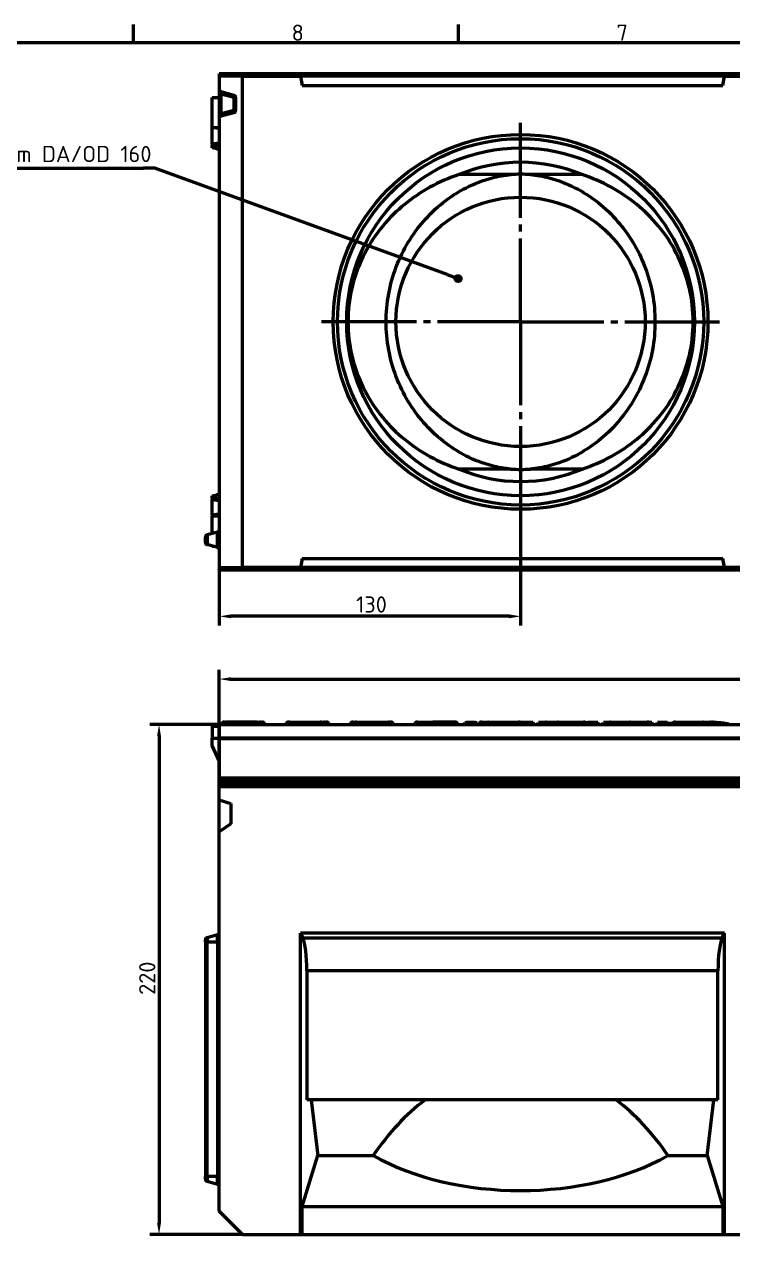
# Model space of a CAD drawing. Header units: millimetres. Extents: x 0 to 2219, y -32 to 1188.
# Drawn here: x 514 to 819, y 627 to 1156 of the extents above; entities that cross this region are included whole.
import ezdxf

# ---------------------------------------------------------------- set-up
doc = ezdxf.new("R2010")
doc.units = ezdxf.units.MM
doc.header["$LTSCALE"] = 2
doc.layers.get('0').update_dxf_attribs({"lineweight": 50})
doc.layers.get('Defpoints').update_dxf_attribs({"lineweight": 50})
for name, color, linetype, lineweight in [('Bemaßung (ISO)', 7, 'Continuous', 50), ('Mittelpunktmarkierung (ISO)', 7, 'Continuous', 50), ('Rahmen (ISO)', 7, 'Continuous', 50), ('Sichtbar (ISO)', 7, 'Continuous', 50), ('Sichtbar schmal (ISO)', 7, 'Continuous', 50), ('Symbol (ISO)', 7, 'Continuous', 50)]:
    doc.layers.add(name, color=color, linetype=linetype, lineweight=lineweight)
doc.styles.add('Notiztext (DIN)', font='isocpeur.ttf')
doc.styles.add('TXT 3_5', font='isocpeur.ttf')
doc.dimstyles.new('Anrin Standard (DIN)', dxfattribs={"dimscale": 2, "dimtxt": 3.5, "dimasz": 2.5, "dimexe": 2, "dimexo": 0, "dimgap": 0.8, "dimtad": 1, "dimrnd": 1e-08, "dimtxsty": 'TXT 3_5', "dimcen": 0.09, "dimdle": 10, "dimclrd": 256, "dimclre": 256, "dimclrt": 256, "dimadec": 0, "dimazin": 2, "dimtfac": 0.714286, "dimtmove": 0, "dimatfit": 3, "dimfxl": 1, "dimtolj": 1, "dimlwd": -1, "dimlwe": -1, "dimarcsym": 0})

# ---------------------------------------------------------------- blocks, each defined once
blk = doc.blocks.new('Ränder Standardrahmen')
at = {"layer": 'Rahmen (ISO)'}
for p, q in [((280.33, 574), (280.33, 577.9)), ((350.42, 574), (350.42, 577.9))]:
    blk.add_line(p, q, dxfattribs=at)
at = {"layer": 'Rahmen (ISO)', "flags": 128}
blk.add_lwpolyline([(20, 20), (20, 574), (821, 574), (821, 20), (20, 20)], dxfattribs=at)
at = {"layer": 'Rahmen (ISO)', "char_height": 3.5, "attachment_point": 7, "style": 'Notiztext (DIN)'}
for s, insert in [('8', (314.45, 574.4)), ('7', (384.53, 574.4))]:
    blk.add_mtext(s, dxfattribs=dict(at, insert=insert))
blk = doc.blocks.new('*D30')
at = {"layer": 'Bemaßung (ISO)', "transparency": 16777216}
for p, q in [((727.68, 941.75), (727.68, 896.59)), ((597.68, 921.59), (597.68, 896.59)), ((722.68, 900.59), (602.68, 900.59))]:
    blk.add_line(p, q, dxfattribs=at)
for points in [[(602.68, 901.42), (602.68, 899.75), (597.68, 900.59)], [(722.68, 901.42), (722.68, 899.75), (727.68, 900.59)]]:
    blk.add_solid(points, dxfattribs=at)
at = {"layer": 'Defpoints', "color": 0, "transparency": 16777216}
for p in [(727.68, 941.75), (597.68, 921.59), (597.68, 900.59)]:
    blk.add_point(p, dxfattribs=at)
at = {"layer": 'Bemaßung (ISO)', "transparency": 16777216, "insert": (656.75, 909.19), "char_height": 7, "attachment_point": 1, "style": 'TXT 3_5'}
blk.add_mtext('\\A1;130', dxfattribs=at)
blk = doc.blocks.new('*D31')
at = {"layer": 'Bemaßung (ISO)', "transparency": 16777216}
for p, q in [((597.68, 807.69), (597.68, 877.51)), ((602.68, 873.51), (1592.68, 873.51)), ((1597.68, 807.69), (1597.68, 877.51))]:
    blk.add_line(p, q, dxfattribs=at)
for points in [[(602.68, 874.35), (602.68, 872.68), (597.68, 873.51)], [(1592.68, 874.35), (1592.68, 872.68), (1597.68, 873.51)]]:
    blk.add_solid(points, dxfattribs=at)
at = {"layer": 'Defpoints', "color": 0, "transparency": 16777216}
for p in [(1597.68, 873.51), (597.68, 807.69), (1597.68, 807.69)]:
    blk.add_point(p, dxfattribs=at)
at = {"layer": 'Bemaßung (ISO)', "transparency": 16777216, "insert": (1089.26, 882.11), "char_height": 7, "attachment_point": 1, "style": 'TXT 3_5'}
blk.add_mtext('\\A1;1000', dxfattribs=at)
blk = doc.blocks.new('Führungslinientext1')
at = {"layer": 'Symbol (ISO)'}
h = blk.add_hatch(color=256, dxfattribs=at)
edge = h.paths.add_edge_path(flags=0)
edge.add_arc((350.35, 523.11), 0.625, 0, 360)
for p, q in [((240.12, 546.94), (282.46, 546.94)), ((284.96, 546.94), (282.46, 546.94)), ((348, 523.97), (284.96, 546.94)), ((348, 523.97), (349.76, 523.33))]:
    blk.add_line(p, q, dxfattribs=at)
blk.add_circle((350.35, 523.11), 0.625, dxfattribs=at)
at = {"layer": 'Symbol (ISO)', "insert": (240.43, 548.23), "char_height": 3.5, "attachment_point": 7, "style": 'Notiztext (DIN)'}
blk.add_mtext('Vorform DA/OD 160', dxfattribs=at)
blk = doc.blocks.new('*D39')
at = {"layer": 'Bemaßung (ISO)', "transparency": 16777216}
for p, q in [((597.68, 854), (567.68, 854)), ((571.68, 849), (571.68, 639)), ((607.68, 634), (567.68, 634))]:
    blk.add_line(p, q, dxfattribs=at)
for points in [[(570.85, 849), (572.51, 849), (571.68, 854)], [(570.85, 639), (572.51, 639), (571.68, 634)]]:
    blk.add_solid(points, dxfattribs=at)
at = {"layer": 'Defpoints', "color": 0, "transparency": 16777216}
for p in [(597.68, 854), (571.68, 634), (607.68, 634)]:
    blk.add_point(p, dxfattribs=at)
at = {"layer": 'Bemaßung (ISO)', "transparency": 16777216, "insert": (563.08, 737.33), "char_height": 7, "attachment_point": 1, "rotation": 90, "style": 'TXT 3_5'}
blk.add_mtext('\\A1;220', dxfattribs=at)

msp = doc.modelspace()

# ---------------------------------------------------------------- linework, layer by layer
at = {"layer": 'Mittelpunktmarkierung (ISO)', "linetype": 'Continuous'}
for p, q in [((727.6788, 1072.5047), (727.6788, 1113.4234)), ((727.6788, 1066.5047), (727.6788, 1069.5047)), ((727.6788, 1027.5861), (727.6788, 1063.5047)), ((682.7602, 1027.5861), (641.8416, 1027.5861)), ((688.7602, 1027.5861), (685.7602, 1027.5861)), ((727.6788, 1027.5861), (691.7602, 1027.5861)), ((727.6788, 1027.5861), (763.5974, 1027.5861)), ((727.6788, 1027.5861), (727.6788, 991.6675)), ((766.5974, 1027.5861), (769.5974, 1027.5861)), ((772.5974, 1027.5861), (813.5161, 1027.5861)), ((727.6788, 988.6675), (727.6788, 985.6675)), ((727.6788, 982.6675), (727.6788, 941.7488))]:
    msp.add_line(p, q, dxfattribs=at)
at = {"layer": 'Sichtbar (ISO)'}
for p, q in [((597.6788, 1134.4397), (597.6788, 1134.5861)), ((1097.6788, 1134.5861), (597.6788, 1134.5861)), ((597.6788, 1134.4397), (597.6788, 1133.5861)), ((597.6788, 1133.5861), (597.6788, 1127.8534)), ((607.6788, 1133.5861), (597.6788, 1133.5861)), ((607.6788, 921.5861), (607.6788, 1133.5861)), ((607.6788, 1133.5861), (632.6788, 1133.5861)), ((815.6788, 1133.5861), (632.6788, 1133.5861)), ((632.6788, 1133.5861), (633.3841, 1129.5861)), ((814.9735, 1129.5861), (815.6788, 1133.5861)), ((815.6788, 1133.5861), (839.6788, 1133.5861)), ((597.6788, 1127.8534), (597.6788, 1125.9216)), ((598.42, 1126.8875), (603.9376, 1125.4091)), ((633.3841, 1129.5861), (814.9735, 1129.5861)), ((594.572, 1124.3861), (597.6788, 1124.3861)), ((594.572, 1111.4317), (594.572, 1124.3861)), ((597.6788, 1125.9216), (597.6788, 1117.2506)), ((604.6788, 1124.4431), (604.6788, 1118.7291)), ((597.6788, 1117.2506), (597.6788, 1115.3188)), ((603.9376, 1117.7632), (598.42, 1116.2847)), ((594.572, 1111.4317), (597.6788, 1111.4317)), ((594.572, 1111.2712), (594.572, 1111.4317)), ((597.6788, 1110.9252), (594.572, 1111.2712)), ((594.572, 1104.2404), (594.572, 1111.2712)), ((597.6788, 1115.3188), (597.6788, 921.5861)), ((594.572, 1104.2404), (594.572, 1103.6907)), ((594.572, 1103.5904), (594.572, 1103.6907)), ((594.572, 1102.5705), (594.572, 1103.5904)), ((597.6788, 1103.5904), (594.572, 1103.5904)), ((723.4667, 1091.0841), (701.12, 1091.0841)), ((754.2376, 1091.0841), (731.8909, 1091.0841)), ((723.4667, 964.0881), (701.12, 964.0881)), ((754.2376, 964.0881), (731.8909, 964.0881)), ((594.572, 951.5819), (594.572, 952.6018)), ((594.572, 951.4815), (594.572, 951.5819)), ((594.572, 951.5819), (597.6788, 951.5819)), ((594.572, 951.4815), (594.572, 950.9318)), ((594.572, 944.3906), (594.572, 950.9318)), ((594.572, 944.3906), (594.572, 943.8409)), ((594.572, 943.7406), (594.572, 943.8409)), ((594.572, 936.2536), (594.572, 943.7406)), ((597.6788, 943.7406), (594.572, 943.7406)), ((596.9376, 936.8875), (592.42, 935.677)), ((591.6788, 932.4611), (591.6788, 934.7111)), ((596.9376, 930.2847), (592.42, 931.4952)), ((594.572, 930.7861), (594.572, 930.9186)), ((594.572, 930.7861), (595.0664, 930.7861)), ((633.3841, 925.5861), (632.6788, 921.5861)), ((633.3841, 925.5861), (814.9735, 925.5861)), ((815.6788, 921.5861), (814.9735, 925.5861)), ((597.6788, 921.5861), (597.6788, 920.7326)), ((597.6788, 921.5861), (607.6788, 921.5861)), ((597.6788, 920.5861), (597.6788, 920.7326)), ((597.6788, 920.5861), (1097.6788, 920.5861)), ((632.6788, 921.5861), (607.6788, 921.5861)), ((815.6788, 921.5861), (632.6788, 921.5861)), ((839.6788, 921.5861), (815.6788, 921.5861)), ((594.572, 853.9986), (594.572, 853.0858)), ((597.6788, 853.9986), (594.572, 853.9986)), ((594.572, 853.0858), (594.572, 847.9986)), ((597.6788, 853.9986), (597.6788, 848.0756)), ((597.6788, 853.9986), (1097.6788, 853.9986)), ((599.9179, 854.9986), (600.536, 854.9986)), ((613.9761, 854.9986), (600.536, 854.9986)), ((613.9761, 854.9986), (614.9874, 854.9986)), ((614.9874, 854.9986), (616.0039, 854.9986)), ((627.6957, 854.9986), (628.0848, 854.9986)), ((628.0848, 854.9986), (641.2498, 854.9986)), ((641.2498, 854.9986), (642.7651, 854.9986)), ((642.7651, 854.9986), (643.7817, 854.9986)), ((655.4735, 854.9986), (656.9065, 854.9986)), ((656.9065, 854.9986), (670.5397, 854.9986)), ((670.5397, 854.9986), (670.5429, 854.9986)), ((670.5429, 854.9986), (671.5595, 854.9986)), ((683.2513, 854.9986), (689.8577, 854.9986)), ((699.2542, 854.9986), (689.8577, 854.9986)), ((699.2542, 854.9986), (699.3372, 854.9986)), ((703.6155, 854.6375), (703.3822, 853.9986)), ((708.8856, 854.6375), (709.1189, 853.9986)), ((710.9694, 853.9986), (711.2812, 854.8294)), ((711.029, 854.9986), (713.8553, 854.9986)), ((716.5532, 854.8294), (711.2812, 854.8294)), ((713.8553, 854.9986), (726.8265, 854.9986)), ((716.865, 853.9986), (716.5532, 854.8294)), ((718.6361, 853.9986), (718.9478, 854.8294)), ((720.0998, 854.8294), (718.9478, 854.8294)), ((722.5573, 854.6455), (720.0998, 854.8294)), ((720.2289, 853.9986), (720.0998, 854.8294)), ((722.8912, 853.9986), (722.5573, 854.6455)), ((726.8265, 854.9986), (727.115, 854.9986)), ((727.4576, 853.9986), (727.7693, 854.8294)), ((733.0414, 854.8294), (727.7693, 854.8294)), ((733.3532, 853.9986), (733.0414, 854.8294)), ((735.1242, 853.9986), (735.436, 854.8294)), ((738.322, 854.8294), (735.436, 854.8294)), ((738.8068, 854.9986), (744.0267, 854.9986)), ((740.7072, 854.6557), (740.9471, 853.9986)), ((744.0267, 854.9986), (754.8919, 854.9986)), ((746.4576, 853.9986), (746.7693, 854.8294)), ((751.0414, 854.8294), (746.7693, 854.8294)), ((751.3532, 853.9986), (751.0414, 854.8294)), ((756.5561, 854.8294), (751.1921, 854.4279)), ((754.8919, 854.9986), (754.8928, 854.9986)), ((756.427, 853.9986), (756.5561, 854.8294)), ((761.0414, 854.8294), (756.5561, 854.8294)), ((761.3532, 853.9986), (761.0414, 854.8294)), ((763.1242, 853.9986), (763.436, 854.8294)), ((767.7081, 854.8294), (763.436, 854.8294)), ((766.5846, 854.9986), (775.1094, 854.9986)), ((768.0198, 853.9986), (767.7081, 854.8294)), ((775.1094, 854.9986), (782.3151, 854.9986)), ((784.3747, 854.8294), (776.7387, 854.8294)), ((782.3151, 854.9986), (782.6706, 854.9986)), ((784.6865, 853.9986), (784.3747, 854.8294)), ((786.4576, 853.9986), (786.7693, 854.8294)), ((791.0414, 854.8294), (786.7693, 854.8294)), ((791.3532, 853.9986), (791.0414, 854.8294)), ((796.5561, 854.8294), (791.1921, 854.4279)), ((794.3624, 854.9986), (806.6285, 854.9986)), ((796.427, 853.9986), (796.5561, 854.8294)), ((801.0414, 854.8294), (796.5561, 854.8294)), ((801.3532, 853.9986), (801.0414, 854.8294)), ((803.1242, 853.9986), (803.436, 854.8294)), ((807.4819, 854.8294), (803.436, 854.8294)), ((806.6285, 854.9986), (809.4318, 854.9986)), ((809.4318, 854.9986), (810.4484, 854.9986)), ((817.4831, 854.1353), (815.2465, 854.4702)), ((817.5617, 853.9986), (817.4831, 854.1353)), ((594.572, 844.9361), (594.572, 847.9986)), ((594.572, 847.9986), (597.6788, 847.9986)), ((597.6788, 847.9175), (597.6788, 848.0756)), ((597.6788, 847.9175), (597.6788, 830.9986)), ((597.6788, 838.3342), (594.572, 844.9361)), ((597.6788, 830.9986), (597.6788, 829.9986)), ((597.6788, 829.4986), (597.6788, 829.9986)), ((1097.6788, 829.9986), (597.6788, 829.9986)), ((597.6788, 829.4986), (597.6788, 828.2057)), ((597.6788, 827.8522), (597.6788, 828.2057)), ((597.6788, 827.8522), (597.6788, 826.9986)), ((1597.6788, 826.9986), (597.6788, 826.9986)), ((597.6788, 821.4738), (597.6788, 826.9986)), ((597.6788, 808.1948), (597.6788, 821.4738)), ((597.6788, 821.4738), (602.6788, 819.9268)), ((602.6788, 819.9268), (602.6788, 811.0208)), ((602.6788, 811.0208), (597.6788, 807.6875)), ((598.173, 808.0169), (597.6788, 808.1948)), ((597.6788, 643.9986), (597.6788, 807.6875)), ((592.42, 762.0895), (596.9376, 763.3)), ((815.6788, 763.9986), (632.6788, 763.9986)), ((632.6788, 633.9986), (632.6788, 763.9986)), ((632.6788, 763.9986), (633.7598, 761.7674)), ((814.5979, 761.7674), (815.6788, 763.9986)), ((815.6788, 633.9986), (815.6788, 763.9986)), ((591.6788, 759.9986), (591.6788, 761.1236)), ((591.6788, 759.9986), (591.6788, 658.9986)), ((635.5, 747.672), (635.5, 691.9986)), ((812.8576, 691.9986), (812.8576, 747.672)), ((727.6788, 691.9986), (635.5, 691.9986)), ((637.2633, 691.9986), (640.1303, 668.0877)), ((812.8576, 691.9986), (727.6788, 691.9986)), ((808.2273, 668.0877), (811.0943, 691.9986)), ((633.3841, 645.9986), (640.1303, 668.0877)), ((640.1303, 668.0877), (664.1403, 668.0877)), ((791.2173, 668.0877), (808.2273, 668.0877)), ((808.2273, 668.0877), (814.9735, 645.9986)), ((591.6788, 657.8736), (591.6788, 658.9986)), ((592.42, 656.9077), (596.9376, 655.6972)), ((633.3841, 645.9986), (814.9735, 645.9986)), ((633.3841, 633.9986), (633.3841, 645.9986)), ((814.9735, 645.9986), (814.9735, 633.9986)), ((607.6788, 633.9986), (597.6788, 643.9986)), ((607.6788, 633.9986), (632.6788, 633.9986)), ((632.6788, 633.9986), (633.3841, 633.9986)), ((633.3841, 633.9986), (814.9735, 633.9986)), ((814.9735, 633.9986), (815.6788, 633.9986)), ((815.6788, 633.9986), (839.6788, 633.9986))]:
    msp.add_line(p, q, dxfattribs=at)
for radius in [80.8373, 79, 75, 53.7633]:
    msp.add_circle((727.6788, 1027.5861), radius, dxfattribs=at)
for centre, radius, start, end in [((598.6788, 1127.8534), 1, 180, 255), ((603.6788, 1124.4431), 1, 0, 75), ((598.6788, 1115.3188), 1, 105, 180), ((603.6788, 1118.7291), 1, 285, 0), ((594.072, 1094.5861), 8, 63.201857, 86.416678), ((727.6788, 1027.5861), 68.8286, 67.302302, 112.697698), ((727.6788, 1027.5861), 63.6376, 86.204894, 93.795106), ((727.6788, 1027.5861), 68.8286, 247.302302, 292.697698), ((727.6788, 1027.5861), 63.6376, 266.204894, 273.795106), ((594.072, 960.5861), 8, 273.583322, 296.798143), ((596.6788, 937.8534), 1, 285, 0), ((592.6788, 934.7111), 1, 105, 180), ((592.6788, 932.4611), 1, 180, 255), ((596.6788, 929.3188), 1, 0, 75), ((599.9179, 853.4986), 1.5, 90, 160.528779), ((616.0039, 853.4986), 1.5, 19.471221, 90), ((627.6957, 853.4986), 1.5, 90, 160.528779), ((641.2498, 853.4986), 1.5, 19.471221, 90), ((643.7817, 853.4986), 1.5, 19.471221, 90), ((655.4735, 853.4986), 1.5, 90, 160.528779), ((670.5397, 853.4986), 1.5, 19.471221, 90), ((671.5595, 853.4986), 1.5, 19.471221, 90), ((683.2513, 853.4986), 1.5, 90, 160.528779), ((699.3372, 853.4986), 1.5, 19.471221, 90), ((711.029, 853.4986), 1.5, 90, 160.528779), ((726.8265, 853.4986), 1.5, 53.364752, 90), ((727.115, 853.4986), 1.5, 62.524163, 90), ((738.8068, 853.4986), 1.5, 90, 117.475837), ((754.8928, 853.4986), 1.5, 57.598077, 90), ((766.5846, 853.4986), 1.5, 90, 117.475837), ((782.6706, 853.4986), 1.5, 62.524163, 90), ((794.3624, 853.4986), 1.5, 90, 133.425501), ((810.4484, 853.4986), 1.5, 57.587167, 90), ((592.6788, 761.1236), 1, 105, 180), ((596.6788, 764.266), 1, 285, 0), ((592.6788, 657.8736), 1, 180, 255), ((596.6788, 654.7313), 1, 0, 75)]:
    msp.add_arc(centre, radius, start, end, dxfattribs=at)
for centre, major_axis, ratio, start_param, end_param in [((706.2505, 854.6321), (2.636, 0), 0.07485738, 0.02732592, 3.11426674), ((738.322, 854.6508), (2.386, 0), 0.07485738, 0.02732592, 1.57079633), ((807.4819, 854.1796), (-8.6811, 0), 0.07485738, 3.60524026, 4.71238898), ((632.8551, 747.672), (0, 15), 0.17632698, 4.71238898, 5.93411946), ((815.5025, 747.672), (0, -15), 0.17632698, 3.4906585, 4.71238898), ((727.6788, 574.3516), (0, -132.3529), 0.68, 3.6174749, 3.92540298), ((727.6788, 574.3516), (0, -132.3529), 0.68, 2.35778232, 2.6657104), ((727.6788, 704.8884), (90, 0), 0.57735027, 3.92857865, 5.49619931)]:
    msp.add_ellipse(centre, major_axis=major_axis, ratio=ratio, start_param=start_param, end_param=end_param, dxfattribs=at)
for points, knots in [([(701.12, 1091.0841), (700.6022, 1090.912), (700.0871, 1090.7348), (695.1926, 1088.9939), (691.0122, 1087.0636), (683.2113, 1082.5569), (679.5915, 1079.9785), (673.0851, 1074.3863), (669.9501, 1071.1616), (664.2865, 1063.9354), (661.7576, 1059.9333), (657.5963, 1051.3546), (655.9596, 1046.7669), (653.7649, 1037.3014), (653.2078, 1032.4231), (653.2078, 1022.7491), (653.7649, 1017.8709), (655.9596, 1008.4053), (657.5963, 1003.8177), (661.7576, 995.2389), (664.2865, 991.2368), (669.9501, 984.0106), (673.0851, 980.7859), (679.5915, 975.1937), (683.2113, 972.6154), (691.0122, 968.1086), (695.1926, 966.1783), (700.0871, 964.4374), (700.6022, 964.2602), (701.12, 964.0881)], [26.00475279, 26.00475279, 26.00475279, 26.00475279, 26.17503182, 26.17503182, 27.6316487, 27.6316487, 29.08826559, 29.08826559, 30.53937346, 30.53937346, 31.99048134, 31.99048134, 33.44158921, 33.44158921, 34.89269708, 34.89269708, 36.34380496, 36.34380496, 37.79491283, 37.79491283, 39.24602071, 39.24602071, 40.69712858, 40.69712858, 42.15374546, 42.15374546, 43.61036235, 43.61036235, 43.78064138, 43.78064138, 43.78064138, 43.78064138]), ([(723.4667, 964.0881), (720.6855, 964.3304), (717.9925, 964.8046), (711.4759, 966.4772), (707.7523, 967.9174), (700.6821, 971.5218), (697.3407, 973.6883), (691.1563, 978.5919), (688.3156, 981.3311), (683.4629, 986.9196), (681.2367, 989.9377), (677.2501, 996.5287), (675.4898, 1000.1022), (672.6224, 1007.6123), (671.5133, 1011.5569), (670.0436, 1019.5615), (669.6837, 1023.6217), (669.6837, 1031.5505), (670.0436, 1035.6107), (671.5133, 1043.6153), (672.6224, 1047.5599), (675.4898, 1055.0701), (677.2501, 1058.6435), (681.2367, 1065.2345), (683.4629, 1068.2526), (688.3156, 1073.8411), (691.1563, 1076.5804), (697.3407, 1081.4839), (700.6821, 1083.6504), (707.7523, 1087.2548), (711.4759, 1088.6951), (717.9925, 1090.3677), (720.6855, 1090.8418), (723.4667, 1091.0841)], [0.42784083, 0.42784083, 0.42784083, 0.42784083, 1.28881185, 1.28881185, 2.57762369, 2.57762369, 3.86643554, 3.86643554, 5.15524739, 5.15524739, 6.34455885, 6.34455885, 7.53387031, 7.53387031, 8.72318178, 8.72318178, 9.91249324, 9.91249324, 11.1018047, 11.1018047, 12.29111617, 12.29111617, 13.48042763, 13.48042763, 14.66973909, 14.66973909, 15.95855094, 15.95855094, 17.24736279, 17.24736279, 18.53617463, 18.53617463, 19.39714565, 19.39714565, 19.39714565, 19.39714565]), ([(731.8909, 1091.0841), (734.6721, 1090.8418), (737.3652, 1090.3677), (743.8818, 1088.6951), (747.6053, 1087.2548), (754.6755, 1083.6504), (758.0169, 1081.4839), (764.2013, 1076.5804), (767.042, 1073.8411), (771.8948, 1068.2526), (774.1209, 1065.2345), (778.1076, 1058.6435), (779.8679, 1055.0701), (782.7352, 1047.5599), (783.8443, 1043.6153), (785.314, 1035.6107), (785.6739, 1031.5505), (785.6739, 1023.6217), (785.314, 1019.5615), (783.8443, 1011.5569), (782.7352, 1007.6123), (779.8679, 1000.1022), (778.1076, 996.5287), (774.1209, 989.9377), (771.8948, 986.9196), (767.042, 981.3311), (764.2013, 978.5919), (758.0169, 973.6883), (754.6755, 971.5218), (747.6053, 967.9174), (743.8818, 966.4772), (737.3652, 964.8046), (734.6721, 964.3304), (731.8909, 964.0881)], [20.25282731, 20.25282731, 20.25282731, 20.25282731, 21.11379833, 21.11379833, 22.40261018, 22.40261018, 23.69142202, 23.69142202, 24.98023387, 24.98023387, 26.16954533, 26.16954533, 27.3588568, 27.3588568, 28.54816826, 28.54816826, 29.73747972, 29.73747972, 30.92679118, 30.92679118, 32.11610265, 32.11610265, 33.30541411, 33.30541411, 34.49472557, 34.49472557, 35.78353742, 35.78353742, 37.07234927, 37.07234927, 38.36116111, 38.36116111, 39.22213213, 39.22213213, 39.22213213, 39.22213213]), ([(754.2376, 964.0881), (754.7554, 964.2602), (755.2706, 964.4374), (760.165, 966.1783), (764.3454, 968.1086), (772.1464, 972.6154), (775.7661, 975.1937), (782.2726, 980.7859), (785.4075, 984.0106), (791.0711, 991.2368), (793.6, 995.2389), (797.7613, 1003.8177), (799.398, 1008.4053), (801.5927, 1017.8709), (802.1498, 1022.7491), (802.1498, 1032.4231), (801.5927, 1037.3014), (799.398, 1046.7669), (797.7613, 1051.3546), (793.6, 1059.9333), (791.0711, 1063.9354), (785.4075, 1071.1616), (782.2726, 1074.3863), (775.7661, 1079.9785), (772.1464, 1082.5569), (764.3454, 1087.0636), (760.165, 1088.9939), (755.2706, 1090.7348), (754.7554, 1090.912), (754.2376, 1091.0841)], [2.74295473, 2.74295473, 2.74295473, 2.74295473, 2.91323377, 2.91323377, 4.36985065, 4.36985065, 5.82646753, 5.82646753, 7.27757541, 7.27757541, 8.72868328, 8.72868328, 10.17979115, 10.17979115, 11.63089903, 11.63089903, 13.0820069, 13.0820069, 14.53311478, 14.53311478, 15.98422265, 15.98422265, 17.43533052, 17.43533052, 18.89194741, 18.89194741, 20.34856429, 20.34856429, 20.51884333, 20.51884333, 20.51884333, 20.51884333]), ([(599.3871, 853.9985), (599.3954, 854.0501), (599.4065, 854.1002), (599.4614, 854.2829), (599.5395, 854.4343), (599.6415, 854.5593)], [0.066295693, 0.066295693, 0.066295693, 0.066295693, 0.0869406947, 0.0869406947, 0.1455144767, 0.1455144767, 0.1455144767, 0.1455144767]), ([(599.6415, 854.5593), (599.7017, 854.6315), (599.7668, 854.6944), (599.9394, 854.831), (600.0515, 854.8926), (600.2855, 854.9767), (600.4085, 854.9981), (600.5329, 854.9986), (600.5345, 854.9986), (600.536, 854.9986)], [0.399657718, 0.399657718, 0.399657718, 0.399657718, 0.435350029, 0.435350029, 0.490202578, 0.490202578, 0.547078004, 0.547078004, 0.547797067, 0.547797067, 0.547797067, 0.547797067]), ([(613.9761, 854.9986), (613.9785, 854.9986), (613.981, 854.9986), (614.2261, 854.998), (614.4714, 854.9646), (614.9196, 854.8318), (615.1311, 854.7363), (615.3407, 854.5885), (615.3603, 854.5741), (615.3797, 854.5593)], [-0.000916489, -0.000916489, -0.000916489, -0.000916489, 0, 0, 0.090785002, 0.090785002, 0.173500689, 0.173500689, 0.182100723, 0.182100723, 0.182100723, 0.182100723]), ([(615.3797, 854.5593), (615.5444, 854.4308), (615.6999, 854.2708), (615.8364, 854.0838), (615.8642, 854.0419), (615.8907, 853.9984)], [0.9431103695, 0.9431103695, 0.9431103695, 0.9431103695, 1.0135034468, 1.0135034468, 1.0323919394, 1.0323919394, 1.0323919394, 1.0323919394]), ([(689.1823, 853.9987), (689.1709, 854.0535), (689.1638, 854.1076), (689.1575, 854.2874), (689.1866, 854.4358), (689.254, 854.5593)], [0.0692657699, 0.0692657699, 0.0692657699, 0.0692657699, 0.0913638006, 0.0913638006, 0.1455958782, 0.1455958782, 0.1455958782, 0.1455958782]), ([(689.254, 854.5593), (689.3125, 854.6628), (689.3784, 854.7489), (689.5114, 854.8763), (689.5773, 854.9214), (689.7135, 854.9825), (689.784, 854.9982), (689.8556, 854.9986), (689.8567, 854.9986), (689.8577, 854.9986)], [0.376140047, 0.376140047, 0.376140047, 0.376140047, 0.423658031, 0.423658031, 0.465600445, 0.465600445, 0.508187315, 0.508187315, 0.508818678, 0.508818678, 0.508818678, 0.508818678]), ([(699.2542, 854.9986), (699.2559, 854.9986), (699.2576, 854.9986), (699.4022, 854.9981), (699.5455, 854.9745), (699.8162, 854.8817), (699.9454, 854.814), (700.1276, 854.6748), (700.1877, 854.6204), (700.2442, 854.5593)], [-0.000752486, -0.000752486, -0.000752486, -0.000752486, 0, 0, 0.062492592, 0.062492592, 0.122227604, 0.122227604, 0.153295028, 0.153295028, 0.153295028, 0.153295028]), ([(700.2442, 854.5593), (700.3576, 854.4337), (700.4505, 854.2809), (700.5222, 854.0974), (700.5377, 854.0487), (700.5505, 853.9985)], [0.9369500356, 0.9369500356, 0.9369500356, 0.9369500356, 0.9973934015, 0.9973934015, 1.0177038531, 1.0177038531, 1.0177038531, 1.0177038531]), ([(776.7387, 854.8294), (775.1546, 854.8294), (772.7886, 854.7985), (770.788, 854.7127), (770.1913, 854.6533), (770.1064, 854.6203), (770.1025, 854.6098)], [0, 0, 0, 0, 0.285714286, 0.428571429, 0.571428571, 0.639178198, 0.639178198, 0.639178198, 0.639178198])]:
    msp.add_open_spline(points, degree=3, knots=knots, dxfattribs=at)
msp.add_open_spline([(769.8799, 853.9986), (769.954, 854.2024), (770.0281, 854.4061), (770.1025, 854.6098)], degree=3, dxfattribs=at)
at = {"layer": 'Sichtbar schmal (ISO)'}
for p, q in [((597.6788, 1134.4397), (1097.6788, 1134.4397)), ((597.6788, 1125.9216), (598.42, 1125.9216)), ((598.42, 1117.2506), (598.42, 1125.9216)), ((598.42, 1125.9216), (603.9376, 1124.4431)), ((603.9376, 1124.4431), (604.6788, 1124.4431)), ((603.9376, 1124.4431), (603.9376, 1118.7291)), ((598.42, 1117.2506), (597.6788, 1117.2506)), ((603.9376, 1118.7291), (598.42, 1117.2506)), ((604.6788, 1118.7291), (603.9376, 1118.7291)), ((597.6788, 1104.5864), (594.572, 1104.2404)), ((594.572, 1103.6907), (597.6788, 1104.0367)), ((597.6788, 951.1355), (594.572, 951.4815)), ((594.572, 950.9318), (597.6788, 950.5858)), ((594.572, 944.3906), (597.6788, 944.7366)), ((597.6788, 944.1869), (594.572, 943.8409)), ((596.9376, 930.2847), (596.9376, 936.8875)), ((592.42, 935.677), (592.42, 931.4952)), ((1097.6788, 920.7326), (597.6788, 920.7326)), ((597.6788, 853.0858), (594.572, 853.0858)), ((599.6415, 854.5593), (615.3797, 854.5593)), ((628.0848, 854.9986), (628.0848, 853.9986)), ((641.2498, 853.9986), (641.2498, 854.9986)), ((656.9065, 854.9986), (656.9065, 853.9986)), ((670.5397, 853.9986), (670.5397, 854.9986)), ((689.254, 854.5593), (700.2442, 854.5593)), ((713.8553, 854.9986), (713.8553, 854.8294)), ((726.8265, 853.9986), (726.8265, 854.9986)), ((738.322, 853.9986), (738.322, 854.8294)), ((744.0267, 854.9986), (744.0267, 853.9986)), ((754.8919, 854.7049), (754.8919, 854.9986)), ((775.1094, 854.9986), (775.1094, 854.8222)), ((776.7387, 853.9986), (776.7387, 854.8294)), ((782.3151, 854.8294), (782.3151, 854.9986)), ((807.4819, 853.9986), (807.4819, 854.8294)), ((815.4023, 853.9986), (815.2465, 854.4702)), ((1097.6788, 848.0756), (597.6788, 848.0756)), ((597.6788, 847.9175), (1097.6788, 847.9175)), ((597.6788, 830.9986), (1097.6788, 830.9986)), ((597.6788, 829.4986), (1097.6788, 829.4986)), ((1097.6788, 828.2057), (597.6788, 828.2057)), ((597.6788, 827.8522), (1097.6788, 827.8522)), ((592.42, 762.0895), (592.42, 759.9986)), ((596.9376, 759.9986), (596.9376, 763.3)), ((814.5979, 761.7674), (633.7598, 761.7674)), ((592.42, 759.9986), (591.6788, 759.9986)), ((592.42, 658.9986), (592.42, 759.9986)), ((596.9376, 759.9986), (592.42, 759.9986)), ((596.9376, 759.9986), (596.9376, 658.9986)), ((596.9376, 759.9986), (597.6788, 759.9986)), ((812.8576, 747.672), (635.5, 747.672)), ((591.6788, 658.9986), (592.42, 658.9986)), ((592.42, 658.9986), (592.42, 656.9077)), ((596.9376, 658.9986), (592.42, 658.9986)), ((596.9376, 655.6972), (596.9376, 658.9986)), ((597.6788, 658.9986), (596.9376, 658.9986))]:
    msp.add_line(p, q, dxfattribs=at)
for centre, major_axis, ratio, start_param, end_param in [((598.6788, 1125.7829), (-0.2834, 1.1052), 0.19248303, 6.17522834, 7.67898717), ((603.6788, 1124.4431), (0.2588, 0.9659), 0.25056281, 4.77942648, 6.28318531), ((598.6788, 1117.3893), (0.2834, 1.1052), 0.19248303, 1.74579079, 3.24954962), ((603.6788, 1118.7291), (0.2588, -0.9659), 0.25056281, 0, 1.50375883), ((614.9874, 853.4986), (0, 1.5), 0.97892091, 5.05222589, 6.28318531), ((628.0848, 853.4986), (0, 1.5), 0.99193282, 0, 1.23095942), ((642.7651, 853.4986), (0, 1.5), 0.97892091, 5.05222589, 6.28318531), ((656.9065, 853.4986), (0, 1.5), 0.97028519, 0, 1.23095942), ((670.5429, 853.4986), (0, 1.5), 0.97892091, 6.18171749, 6.28318531), ((713.8553, 853.4986), (0, 1.5), 0.94139417, 0, 0.47954382), ((744.0267, 853.4986), (0, 1.5), 0.89176032, 0, 1.23095942), ((754.8919, 853.4986), (0, 1.5), 0.99998208, 5.71759189, 6.28318531), ((775.1094, 853.4986), (0, 1.5), 0.82323029, 0, 0.49862025), ((782.3151, 853.4986), (0, 1.5), 0.99262986, 5.80364149, 6.28318531), ((806.6285, 853.4986), (0, 1.5), 0.74565052, 0, 0.47954382), ((809.4318, 853.4986), (0, 1.5), 0.97892091, 5.75948559, 6.28318531)]:
    msp.add_ellipse(centre, major_axis=major_axis, ratio=ratio, start_param=start_param, end_param=end_param, dxfattribs=at)

# ---------------------------------------------------------------- block references
at = {"xscale": 2, "yscale": 2, "zscale": 2}
msp.add_blockref('Ränder Standardrahmen', (0, 0), dxfattribs=at)
at = {"layer": 'Symbol (ISO)', "xscale": 2, "yscale": 2, "zscale": 2}
msp.add_blockref('Führungslinientext1', (0, 0), dxfattribs=at)

# ---------------------------------------------------------------- dimensions: what is measured, and where the dimension line sits
at = {"layer": 'Bemaßung (ISO)'}
for base, p1, p2, angle, picture, middle in [((597.6788, 900.5861), (727.6788, 941.7488), (597.6788, 921.5861), 180, '*D30', (662.6988, 900.5861)), ((571.6788, 633.9986), (597.6788, 853.9986), (607.6788, 633.9986), 90, '*D39', (571.6788, 743.9786))]:
    dim = msp.add_linear_dim(base=base, p1=p1, p2=p2, angle=angle, dimstyle='Anrin Standard (DIN)', override={"dimgap": 0.8, "dimdec": 2, "dimtol": 0, "dimlim": 0, "dimtp": 0, "dimtm": 0, "dimtdec": 2, "dimtofl": 0, "dimatfit": 1}, dxfattribs=at)
    dim.commit()
    dim.dimension.update_dxf_attribs({"geometry": picture, "text_midpoint": middle, "dimtype": 160})
dim = msp.add_linear_dim(base=(1597.6788, 873.5123), p1=(597.6788, 807.6875), p2=(1597.6788, 807.6875), dimstyle='Anrin Standard (DIN)', override={"dimgap": 0.8, "dimdec": 2, "dimtol": 0, "dimlim": 0, "dimtp": 0, "dimtm": 0, "dimtdec": 2, "dimtofl": 0, "dimatfit": 1}, dxfattribs=at)
dim.commit()
dim.dimension.update_dxf_attribs({"geometry": '*D31', "text_midpoint": (1097.6588, 873.5123), "dimtype": 160})

doc.saveas('drawing.dxf')
